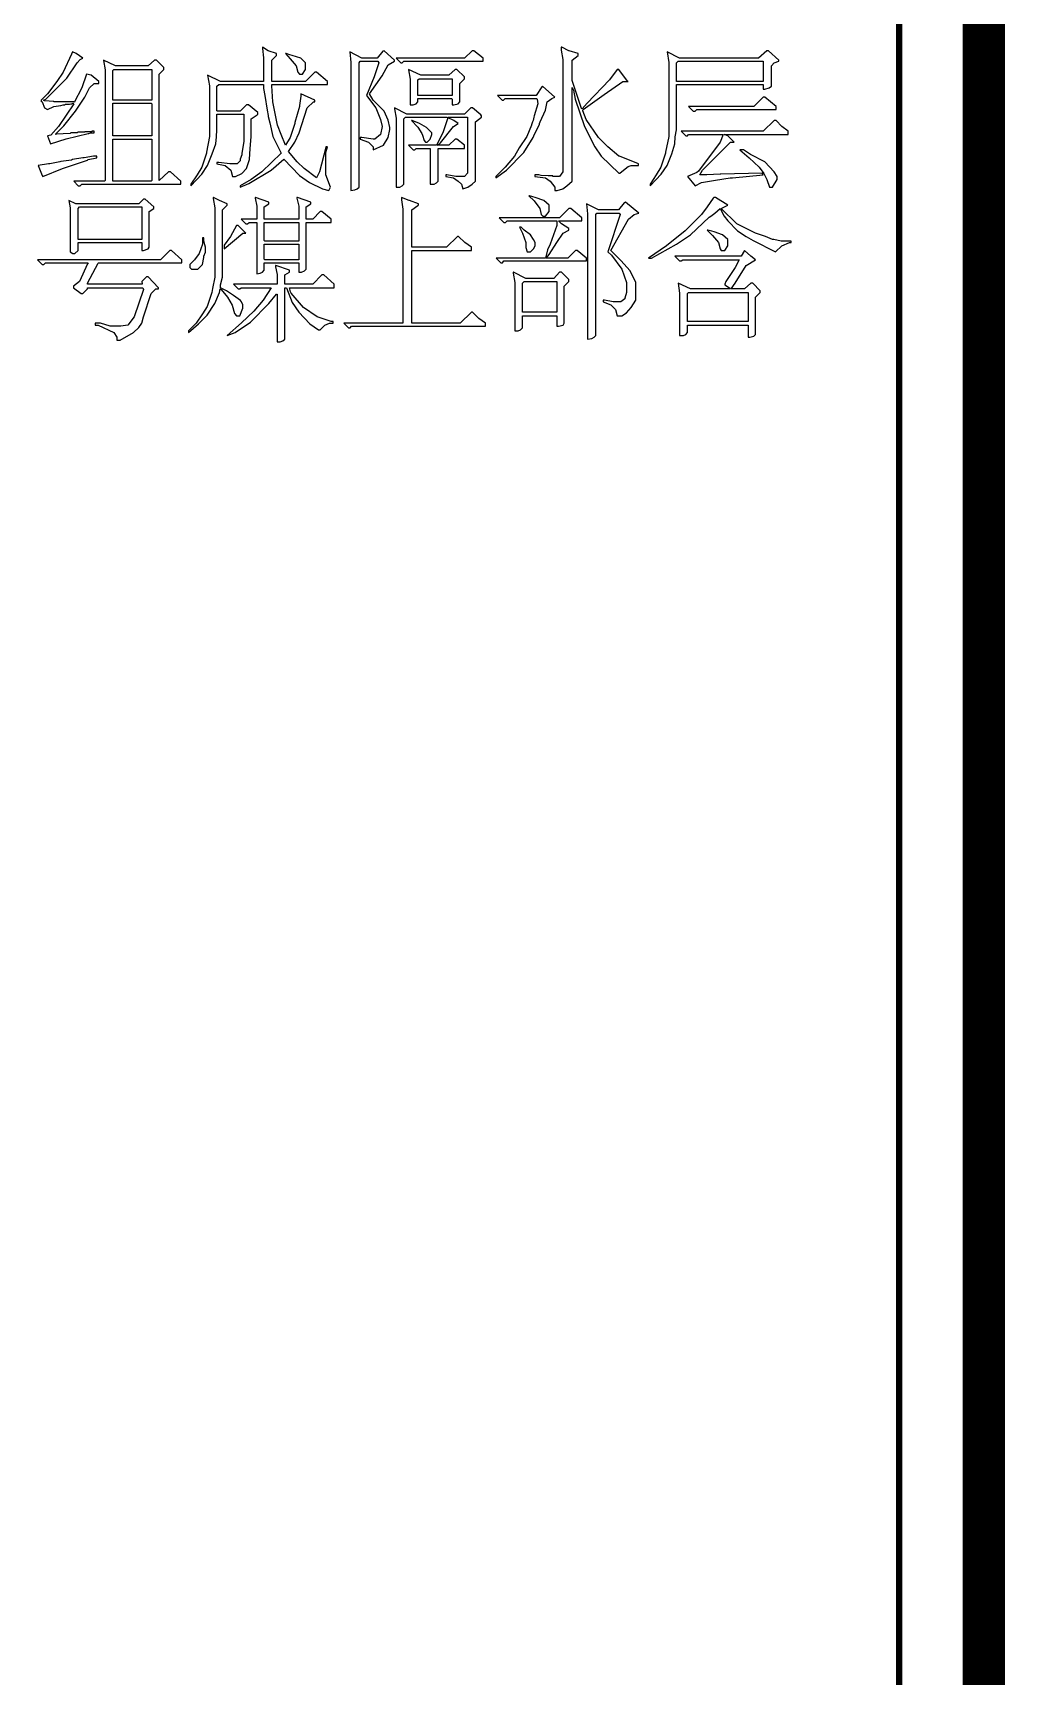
# Model space of a CAD drawing. Extents: x 94 to 452, y -72 to 1042.
# Drawn here: x 428.81 to 451.73, y 115.41 to 154.13 of the extents above; entities that cross this region are included whole.
import ezdxf

# ---------------------------------------------------------------- set-up
doc = ezdxf.new("R2010")
doc.units = 0
doc.header["$MEASUREMENT"] = 0
doc.layers.add('TREE_LAYER', color=7, linetype='Continuous')

msp = doc.modelspace()

# ---------------------------------------------------------------- linework, layer by layer
at = {"layer": 'TREE_LAYER'}
for points, const_width, elevation in [([(451.22612, 995.005583), (451.22612, 11.113007), (451.22612, 10.313007), (451.22612, -71.498816), (94.22612, -71.498816), (94.22612, -69.496695), (94.22612, 9.432416), (94.22612, 10.313007), (94.22612, 11.113007), (94.22612, 13.086307)], 1, 2891.008799), ([(96.22612, 13.086307), (96.22612, 11.113007), (96.22612, 10.313007), (96.22612, 9.432416), (96.22612, 9.432416), (96.22612, -69.496695), (96.22612, -69.498816), (449.22612, -69.498816), (449.22612, -69.498816), (449.22612, 10.313007), (449.22612, 11.113007), (449.22612, 995.005583)], 0.15, 2875.008799)]:
    msp.add_lwpolyline(points, dxfattribs=dict(at, const_width=const_width, elevation=elevation))
at = {"layer": 'TREE_LAYER', "elevation": 1017}
for points in [[(434.221926, 153.789439), (434.221926, 153.789439), (434.221926, 153.761988), (434.249377, 153.54238), (434.249377, 152.979635), (434.249377, 152.979635), (433.23369, 152.979635), (432.93173, 153.130616), (432.972906, 152.883557), (432.972906, 151.689439), (432.904279, 151.318851), (432.904279, 151.2914), (432.794475, 150.961988), (432.684671, 150.783557), (432.53369, 150.563949), (432.53369, 150.522773), (432.794475, 150.797282), (432.93173, 151.003165), (433.041533, 151.277675), (433.123886, 151.511008), (433.137612, 151.675714), (433.151337, 151.84042), (433.151337, 152.211008), (433.165063, 152.211008), (433.768984, 152.211008), (433.78271, 152.211008), (433.78271, 151.56591), (433.741533, 151.2914), (433.741533, 151.250224), (433.700357, 151.154145), (433.700357, 151.112969), (433.63173, 151.044341), (433.453298, 151.044341), (433.192514, 151.071792), (433.151337, 151.071792), (433.151337, 151.044341), (433.343494, 151.003165), (433.480749, 150.893361), (433.521926, 150.74238), (433.590553, 150.74238), (433.741533, 150.811008), (433.851337, 150.934537), (433.919965, 151.14042), (433.93369, 151.401204), (433.961141, 151.675714), (433.961141, 152.101204), (434.098396, 152.197282), (434.112122, 152.211008), (434.112122, 152.252184), (433.892514, 152.430616), (433.851337, 152.430616), (433.700357, 152.279635), (433.165063, 152.279635), (433.151337, 152.293361), (433.151337, 152.869831), (433.192514, 152.911008), (434.249377, 152.911008), (434.249377, 152.897282), (434.249377, 152.814929), (434.276828, 152.650224), (434.33173, 152.307086), (434.359181, 152.183557), (434.359181, 152.156106), (434.400357, 152.005126), (434.468984, 151.689439), (434.661141, 151.2914), (434.2082, 150.852184), (433.961141, 150.673753), (433.700357, 150.522773), (433.700357, 150.495322), (433.906239, 150.577675), (434.427808, 150.893361), (434.729769, 151.154145), (435.100357, 150.769831), (435.33369, 150.605126), (435.635651, 150.454145), (435.786632, 150.412969), (435.827808, 150.495322), (435.718004, 150.783557), (435.718004, 151.305126), (435.759181, 151.44238), (435.718004, 151.44238), (435.718004, 151.428655), (435.567024, 150.852184), (435.498396, 150.714929), (435.210161, 150.934537), (435.045455, 151.085518), (434.839573, 151.332576), (434.990553, 151.552184), (435.086632, 151.771792), (435.278788, 152.361988), (435.429769, 152.499243), (435.45722, 152.499243), (435.45722, 152.54042), (435.127808, 152.6914), (435.127808, 152.636498), (435.100357, 152.41689), (435.100357, 152.389439), (434.990553, 152.018851), (434.990553, 151.9914), (434.880749, 151.661988), (434.770945, 151.483557), (434.661141, 151.730616), (434.578788, 151.950224), (434.468984, 152.499243), (434.441533, 152.883557), (434.441533, 152.911008), (435.759181, 152.911008), (435.759181, 152.979635), (435.498396, 153.199243), (435.45722, 153.199243), (435.237612, 152.979635), (434.441533, 152.979635), (434.441533, 152.979635), (434.441533, 153.487478), (434.551337, 153.597282), (434.551337, 153.638459), (434.359181, 153.707086), (434.221926, 153.789439), (434.221926, 153.789439)], [(441.276138, 153.789439), (441.262412, 153.789439), (441.262412, 153.720812), (441.303588, 153.501204), (441.303588, 150.852184), (441.221236, 150.74238), (441.070255, 150.74238), (441.070255, 150.756106), (440.960451, 150.756106), (440.960451, 150.756106), (440.795745, 150.769831), (440.740843, 150.783557), (440.644765, 150.783557), (440.644765, 150.74238), (440.891824, 150.714929), (441.001628, 150.632576), (441.111432, 150.495322), (441.111432, 150.495322), (441.111432, 150.412969), (441.166334, 150.412969), (441.303588, 150.454145), (441.399667, 150.522773), (441.523196, 150.632576), (441.523196, 152.84238), (441.523196, 152.84238), (441.550647, 152.773753), (441.591824, 152.567871), (441.811432, 151.922773), (442.05849, 151.44238), (442.209471, 151.222773), (442.621236, 150.824733), (442.648687, 150.824733), (442.731039, 150.893361), (442.840843, 150.975714), (442.909471, 151.003165), (443.087902, 151.003165), (443.087902, 151.044341), (443.087902, 151.044341), (442.634961, 151.222773), (442.621236, 151.222773), (442.360451, 151.44238), (442.140843, 151.661988), (441.852608, 152.087478), (441.770255, 152.293361), (441.770255, 152.307086), (441.783981, 152.320812), (442.278098, 152.677675), (442.717314, 152.979635), (442.731039, 152.979635), (442.840843, 152.979635), (442.827118, 152.993361), (442.621236, 153.267871), (442.621236, 153.267871), (442.580059, 153.267871), (442.401628, 153.020812), (441.880059, 152.471792), (441.75653, 152.334537), (441.742804, 152.348263), (441.523196, 153.007086), (441.523196, 153.487478), (441.660451, 153.597282), (441.660451, 153.597282), (441.660451, 153.638459), (441.454569, 153.707086), (441.440843, 153.707086), (441.276138, 153.789439), (441.276138, 153.789439)], [(429.747761, 153.679635), (429.747761, 153.679635), (429.72031, 153.624733), (429.528153, 153.199243), (429.377173, 152.979635), (429.157565, 152.6914), (429.006584, 152.54042), (429.006584, 152.499243), (429.02031, 152.512969), (429.034035, 152.499243), (429.088937, 152.361988), (429.157565, 152.320812), (429.308545, 152.389439), (429.473251, 152.41689), (429.528153, 152.430616), (429.555604, 152.430616), (429.583055, 152.444341), (429.610506, 152.444341), (429.651682, 152.444341), (429.679133, 152.444341), (429.706584, 152.458067), (429.734035, 152.458067), (429.761486, 152.471792), (429.775212, 152.458067), (429.418349, 151.922773), (429.239918, 151.71689), (429.157565, 151.703165), (429.226192, 151.511008), (429.59678, 151.634537), (430.118349, 151.758067), (430.132075, 151.758067), (430.173251, 151.771792), (430.255604, 151.771792), (430.255604, 151.812969), (430.200702, 151.812969), (430.200702, 151.799243), (430.090898, 151.799243), (430.090898, 151.799243), (430.035996, 151.799243), (430.035996, 151.785518), (429.926192, 151.785518), (429.926192, 151.785518), (429.87129, 151.785518), (429.857565, 151.771792), (429.816388, 151.771792), (429.802663, 151.771792), (429.706584, 151.771792), (429.692859, 151.758067), (429.363447, 151.744341), (429.363447, 151.730616), (429.349722, 151.744341), (429.541879, 151.936498), (429.816388, 152.279635), (430.035996, 152.609047), (430.1458, 152.828655), (430.255604, 152.938459), (430.365408, 152.938459), (430.365408, 152.979635), (430.186977, 153.130616), (430.077173, 153.158067), (429.967369, 152.828655), (429.788937, 152.485518), (429.775212, 152.499243), (429.308545, 152.499243), (429.308545, 152.512969), (429.088937, 152.526694), (429.061486, 152.54042), (429.116388, 152.567871), (429.610506, 153.061988), (429.857565, 153.418851), (429.926192, 153.501204), (429.99482, 153.528655), (429.830114, 153.638459), (429.747761, 153.679635), (429.747761, 153.679635)], [(430.475212, 153.487478), (430.475212, 153.487478), (430.475212, 153.473753), (430.516388, 153.254145), (430.516388, 150.646302), (430.502663, 150.632576), (429.775212, 150.632576), (429.885016, 150.522773), (429.926192, 150.522773), (429.967369, 150.563949), (432.300702, 150.563949), (432.300702, 150.632576), (432.053643, 150.852184), (432.012467, 150.852184), (431.792859, 150.646302), (431.792859, 150.646302), (431.792859, 153.158067), (431.902663, 153.267871), (431.902663, 153.309047), (431.724231, 153.487478), (431.683055, 153.487478), (431.532075, 153.350224), (430.763447, 153.350224), (430.475212, 153.487478), (430.475212, 153.487478)], [(434.784671, 153.638459), (434.770945, 153.638459), (434.880749, 153.514929), (435.018004, 153.350224), (435.059181, 153.199243), (435.100357, 153.158067), (435.168984, 153.158067), (435.237612, 153.267871), (435.237612, 153.418851), (435.127808, 153.528655), (434.921926, 153.597282), (434.867024, 153.611008), (434.784671, 153.638459), (434.784671, 153.638459)], [(437.090208, 153.707086), (437.062757, 153.693361), (436.925502, 153.528655), (436.568639, 153.528655), (436.280404, 153.679635), (436.307855, 153.432576), (436.307855, 150.412969), (436.403934, 150.426694), (436.458835, 150.454145), (436.500012, 150.495322), (436.500012, 153.418851), (436.527463, 153.460027), (436.939228, 153.460027), (436.966679, 153.418851), (436.856875, 153.089439), (436.678443, 152.650224), (436.898051, 152.361988), (437.007855, 152.087478), (437.049032, 151.922773), (437.007855, 151.730616), (436.8706, 151.620812), (436.829424, 151.620812), (436.568639, 151.661988), (436.527463, 151.661988), (436.527463, 151.620812), (436.71962, 151.552184), (436.829424, 151.44238), (436.829424, 151.373753), (436.829424, 151.373753), (437.076483, 151.483557), (437.186286, 151.661988), (437.227463, 151.854145), (437.227463, 151.895322), (437.186286, 152.073753), (437.090208, 152.279635), (436.829424, 152.54042), (436.747071, 152.6914), (437.049032, 153.11689), (437.186286, 153.377675), (437.337267, 153.460027), (437.337267, 153.487478), (437.090208, 153.707086), (437.090208, 153.707086)], [(439.203934, 153.707086), (439.162757, 153.707086), (438.984326, 153.528655), (437.378443, 153.528655), (437.488247, 153.418851), (437.515698, 153.418851), (437.556875, 153.460027), (439.423541, 153.460027), (439.423541, 153.528655), (439.203934, 153.707086), (439.203934, 153.707086)], [(446.148341, 153.707086), (446.107165, 153.707086), (445.915008, 153.528655), (444.048341, 153.528655), (443.760106, 153.679635), (443.801283, 153.432576), (443.801283, 151.689439), (443.71893, 151.318851), (443.71893, 151.2914), (443.609126, 150.961988), (443.499322, 150.783557), (443.362067, 150.563949), (443.362067, 150.522773), (443.622851, 150.797282), (443.760106, 151.003165), (443.86991, 151.277675), (443.938538, 151.511008), (443.952263, 151.675714), (443.979714, 151.84042), (443.979714, 152.897282), (443.979714, 152.911008), (446.024812, 152.911008), (446.024812, 152.897282), (446.024812, 152.801204), (446.065989, 152.801204), (446.162067, 152.828655), (446.216969, 152.869831), (446.216969, 153.350224), (446.285596, 153.418851), (446.3954, 153.460027), (446.3954, 153.487478), (446.148341, 153.707086), (446.148341, 153.707086)], [(444.007165, 153.446302), (444.02089, 153.460027), (446.024812, 153.460027), (446.024812, 153.446302), (446.024812, 152.979635), (446.024812, 152.979635), (443.979714, 152.979635), (443.979714, 152.979635), (443.979714, 153.418851), (444.007165, 153.446302), (444.007165, 153.446302)], [(430.722271, 153.267871), (430.735996, 153.267871), (431.600702, 153.267871), (431.614428, 153.267871), (431.614428, 152.54042), (431.600702, 152.54042), (430.69482, 152.54042), (430.69482, 152.54042), (430.69482, 153.24042), (430.722271, 153.267871), (430.722271, 153.267871)], [(437.666679, 153.267871), (437.666679, 153.267871), (437.666679, 153.254145), (437.707855, 153.034537), (437.707855, 152.430616), (437.776483, 152.430616), (437.84511, 152.458067), (437.886286, 152.499243), (437.886286, 152.581596), (438.682365, 152.581596), (438.69609, 152.567871), (438.69609, 152.430616), (438.737267, 152.430616), (438.833345, 152.458067), (438.874522, 152.499243), (438.874522, 152.938459), (438.984326, 153.048263), (438.984326, 153.089439), (438.805894, 153.267871), (438.764718, 153.267871), (438.613737, 153.130616), (437.954914, 153.130616), (437.666679, 153.267871), (437.666679, 153.267871)], [(437.913737, 153.048263), (437.927463, 153.048263), (438.682365, 153.048263), (438.69609, 153.048263), (438.69609, 152.650224), (438.682365, 152.650224), (437.886286, 152.650224), (437.886286, 152.650224), (437.886286, 153.020812), (437.913737, 153.048263), (437.913737, 153.048263)], [(440.823196, 152.869831), (440.809471, 152.856106), (440.672216, 152.650224), (439.766334, 152.650224), (439.876138, 152.54042), (439.903588, 152.54042), (439.944765, 152.581596), (440.685941, 152.581596), (440.699667, 152.567871), (440.713392, 152.458067), (440.631039, 152.169831), (440.617314, 152.14238), (440.603588, 152.060027), (440.589863, 152.032576), (440.562412, 151.963949), (440.562412, 151.950224), (440.452608, 151.689439), (440.274177, 151.414929), (440.164373, 151.222773), (439.944765, 150.961988), (439.725157, 150.74238), (439.725157, 150.714929), (439.972216, 150.893361), (440.383981, 151.305126), (440.603588, 151.661988), (440.617314, 151.703165), (440.754569, 151.977675), (440.754569, 151.9914), (440.768294, 152.032576), (440.891824, 152.307086), (440.933, 152.499243), (441.042804, 152.581596), (441.111432, 152.609047), (440.823196, 152.869831), (440.823196, 152.869831)], [(446.065989, 152.609047), (446.024812, 152.609047), (445.805204, 152.389439), (444.267949, 152.389439), (444.377753, 152.279635), (444.41893, 152.279635), (444.460106, 152.320812), (446.326773, 152.320812), (446.326773, 152.389439), (446.065989, 152.609047), (446.065989, 152.609047)], [(430.69482, 152.458067), (430.69482, 152.471792), (431.600702, 152.471792), (431.614428, 152.458067), (431.614428, 151.703165), (431.600702, 151.703165), (430.69482, 151.703165), (430.69482, 151.703165), (430.69482, 152.458067), (430.69482, 152.458067)], [(437.337267, 152.361988), (437.337267, 152.361988), (437.337267, 152.334537), (437.378443, 152.114929), (437.378443, 150.495322), (437.460796, 150.495322), (437.515698, 150.522773), (437.556875, 150.563949), (437.556875, 152.101204), (437.598051, 152.14238), (438.572561, 152.14238), (438.586286, 152.128655), (438.586286, 152.101204), (438.476483, 151.771792), (438.325502, 151.483557), (437.666679, 151.483557), (437.776483, 151.373753), (437.817659, 151.373753), (437.84511, 151.401204), (438.174522, 151.401204), (438.174522, 151.401204), (438.174522, 150.563949), (438.2706, 150.563949), (438.325502, 150.5914), (438.366679, 150.632576), (438.366679, 151.401204), (438.366679, 151.401204), (438.984326, 151.401204), (438.984326, 151.483557), (438.805894, 151.620812), (438.764718, 151.620812), (438.613737, 151.483557), (438.339228, 151.483557), (438.339228, 151.483557), (438.39413, 151.511008), (438.421581, 151.538459), (438.723541, 151.922773), (438.833345, 151.9914), (438.737267, 152.060027), (438.600012, 152.128655), (438.600012, 152.14238), (439.052953, 152.14238), (439.052953, 152.128655), (439.052953, 150.824733), (438.984326, 150.74238), (438.778443, 150.74238), (438.572561, 150.783557), (438.54511, 150.783557), (438.54511, 150.74238), (438.723541, 150.714929), (438.833345, 150.632576), (438.915698, 150.563949), (438.943149, 150.454145), (439.066679, 150.495322), (439.162757, 150.563949), (439.24511, 150.632576), (439.24511, 152.032576), (439.382365, 152.14238), (439.382365, 152.169831), (439.368639, 152.197282), (439.176483, 152.361988), (439.135306, 152.361988), (438.984326, 152.211008), (437.625502, 152.211008), (437.337267, 152.361988), (437.337267, 152.361988)], [(437.749032, 152.060027), (437.735306, 152.060027), (437.886286, 151.909047), (437.982365, 151.758067), (437.99609, 151.71689), (438.037267, 151.593361), (438.064718, 151.552184), (438.105894, 151.552184), (438.174522, 151.620812), (438.215698, 151.730616), (438.215698, 151.771792), (438.092169, 151.895322), (437.927463, 151.9914), (437.749032, 152.060027), (437.749032, 152.060027)], [(446.326773, 152.060027), (446.285596, 152.060027), (446.024812, 151.812969), (444.089518, 151.812969), (444.199322, 151.703165), (444.240498, 151.703165), (444.267949, 151.730616), (445.077753, 151.730616), (445.077753, 151.730616), (445.009126, 151.552184), (444.501283, 150.86591), (444.460106, 150.838459), (444.240498, 150.74238), (444.41893, 150.522773), (444.56991, 150.605126), (444.899322, 150.660027), (445.242459, 150.714929), (445.297361, 150.714929), (446.024812, 150.783557), (445.997361, 150.824733), (445.022851, 150.797282), (445.009126, 150.797282), (444.69344, 150.783557), (444.69344, 150.783557), (444.542459, 150.783557), (444.528734, 150.783557), (444.597361, 150.893361), (445.256185, 151.552184), (445.338538, 151.552184), (445.187557, 151.703165), (445.105204, 151.730616), (445.105204, 151.730616), (445.105204, 151.730616), (446.615008, 151.730616), (446.615008, 151.812969), (446.464028, 151.922773), (446.326773, 152.060027), (446.326773, 152.060027)], [(430.69482, 151.620812), (430.69482, 151.620812), (431.600702, 151.620812), (431.614428, 151.620812), (431.614428, 150.646302), (431.600702, 150.632576), (430.69482, 150.632576), (430.69482, 150.646302), (430.69482, 151.620812), (430.69482, 151.620812)], [(430.324231, 151.222773), (430.241879, 151.222773), (430.022271, 151.181596), (429.99482, 151.181596), (429.747761, 151.14042), (429.72031, 151.126694), (429.473251, 151.099243), (429.4458, 151.085518), (429.212467, 151.044341), (429.185016, 151.044341), (428.937957, 151.003165), (428.937957, 151.003165), (429.034035, 150.769831), (429.047761, 150.74238), (429.514428, 150.934537), (430.104624, 151.126694), (430.118349, 151.14042), (430.324231, 151.181596), (430.324231, 151.222773), (430.324231, 151.222773)], [(445.558145, 151.373753), (445.475792, 151.373753), (445.6954, 151.181596), (445.928734, 150.961988), (446.038538, 150.811008), (446.107165, 150.673753), (446.175792, 150.495322), (446.24442, 150.495322), (446.354224, 150.673753), (446.354224, 150.74238), (446.285596, 150.852184), (446.065989, 151.085518), (445.722851, 151.263949), (445.558145, 151.373753), (445.558145, 151.373753)], [(433.074184, 150.248263), (433.060458, 150.248263), (433.060458, 150.220812), (433.101635, 150.001204), (433.101635, 148.367871), (433.046733, 148.107086), (433.033007, 148.011008), (432.923203, 147.681596), (432.8134, 147.503165), (432.662419, 147.283557), (432.483988, 147.105126), (432.483988, 147.063949), (432.717321, 147.269831), (432.923203, 147.475714), (433.101635, 147.750224), (433.211439, 148.011008), (433.225164, 148.093361), (433.252615, 148.079635), (433.403596, 147.901204), (433.5134, 147.709047), (433.568302, 147.51689), (433.609478, 147.461988), (433.691831, 147.461988), (433.760458, 147.64042), (433.760458, 147.722773), (433.733007, 147.7914), (433.705556, 147.818851), (433.540851, 147.94238), (433.376145, 148.052184), (433.23889, 148.120812), (433.23889, 148.189439), (433.280066, 148.367871), (433.280066, 149.960027), (433.38987, 150.069831), (433.38987, 150.097282), (433.211439, 150.179635), (433.074184, 150.248263), (433.074184, 150.248263)], [(434.062419, 150.248263), (434.048694, 150.248263), (434.048694, 150.234537), (434.08987, 150.04238), (434.08987, 149.74042), (434.08987, 149.74042), (433.719282, 149.74042), (433.829086, 149.630616), (433.870262, 149.630616), (433.911439, 149.658067), (434.08987, 149.658067), (434.08987, 149.658067), (434.08987, 148.450224), (434.172223, 148.463949), (434.227125, 148.4914), (434.268302, 148.532576), (434.268302, 148.711008), (434.282027, 148.711008), (435.078105, 148.711008), (435.078105, 148.711008), (435.078105, 148.4914), (435.146733, 148.4914), (435.21536, 148.518851), (435.256537, 148.560027), (435.256537, 149.658067), (435.270262, 149.658067), (435.846733, 149.658067), (435.846733, 149.74042), (435.627125, 149.918851), (435.585949, 149.918851), (435.407517, 149.74042), (435.270262, 149.74042), (435.256537, 149.74042), (435.256537, 150.028655), (435.366341, 150.097282), (435.366341, 150.138459), (435.050654, 150.248263), (435.036929, 150.248263), (435.036929, 150.234537), (435.078105, 150.04238), (435.078105, 149.74042), (435.078105, 149.74042), (434.282027, 149.74042), (434.268302, 149.74042), (434.268302, 150.028655), (434.378105, 150.097282), (434.378105, 150.138459), (434.062419, 150.248263), (434.062419, 150.248263)], [(437.500864, 150.248263), (437.500864, 150.248263), (437.500864, 150.193361), (437.528315, 149.973753), (437.528315, 147.283557), (437.528315, 147.283557), (436.14204, 147.283557), (436.251844, 147.173753), (436.293021, 147.173753), (436.320472, 147.214929), (439.477334, 147.214929), (439.477334, 147.283557), (439.326354, 147.393361), (439.175374, 147.544341), (439.147923, 147.544341), (438.887138, 147.283557), (437.761648, 147.283557), (437.747923, 147.283557), (437.747923, 148.999243), (437.761648, 148.999243), (439.147923, 148.999243), (439.147923, 149.081596), (438.996942, 149.1914), (438.845962, 149.328655), (438.818511, 149.328655), (438.557727, 149.081596), (437.761648, 149.081596), (437.747923, 149.081596), (437.747923, 149.960027), (437.885178, 150.056106), (437.898903, 150.069831), (437.898903, 150.097282), (437.693021, 150.179635), (437.679295, 150.179635), (437.500864, 150.248263), (437.500864, 150.248263)], [(440.513818, 150.289439), (440.500093, 150.289439), (440.623622, 150.16591), (440.760877, 149.987478), (440.788328, 149.850224), (440.829505, 149.809047), (440.898132, 149.809047), (440.980485, 149.918851), (440.980485, 150.069831), (440.856956, 150.179635), (440.651073, 150.248263), (440.596171, 150.261988), (440.513818, 150.289439), (440.513818, 150.289439)], [(444.899322, 150.248263), (444.858145, 150.248263), (444.84442, 150.234537), (444.707165, 150.028655), (444.56991, 149.850224), (444.185596, 149.46591), (443.746381, 149.109047), (443.32089, 148.820812), (443.389518, 148.820812), (443.787557, 149.04042), (443.979714, 149.150224), (444.309126, 149.369831), (444.748341, 149.781596), (444.789518, 149.809047), (444.885596, 149.877675), (445.009126, 149.987478), (445.105204, 149.809047), (445.187557, 149.699243), (445.42089, 149.46591), (445.626773, 149.328655), (445.791479, 149.232576), (446.313047, 148.971792), (446.464028, 149.109047), (446.642459, 149.1914), (446.683636, 149.1914), (446.683636, 149.218851), (446.450302, 149.218851), (446.271871, 149.260027), (446.24442, 149.260027), (446.079714, 149.328655), (445.846381, 149.411008), (445.407165, 149.630616), (445.036577, 149.987478), (445.187557, 150.069831), (444.899322, 150.248263), (444.899322, 150.248263)], [(431.461229, 150.207086), (431.420053, 150.207086), (431.310249, 150.097282), (429.827896, 150.097282), (429.66319, 150.179635), (429.690641, 150.001204), (429.690641, 148.971792), (429.759269, 148.930616), (429.800445, 148.930616), (429.882798, 148.999243), (429.882798, 149.177675), (429.882798, 149.1914), (431.378876, 149.1914), (431.378876, 149.177675), (431.378876, 148.999243), (431.420053, 148.999243), (431.529857, 149.04042), (431.557308, 149.081596), (431.557308, 149.918851), (431.667112, 149.987478), (431.667112, 150.028655), (431.461229, 150.207086), (431.461229, 150.207086)], [(429.910249, 150.028655), (429.910249, 150.028655), (431.378876, 150.028655), (431.378876, 150.028655), (431.378876, 149.260027), (431.378876, 149.260027), (429.882798, 149.260027), (429.882798, 149.260027), (429.882798, 149.987478), (429.910249, 150.028655), (429.910249, 150.028655)], [(441.488328, 149.987478), (441.447152, 149.987478), (441.227544, 149.767871), (439.800093, 149.767871), (439.909897, 149.658067), (439.951073, 149.658067), (439.99225, 149.699243), (441.158916, 149.699243), (441.158916, 149.699243), (441.158916, 149.589439), (441.007936, 149.150224), (440.939309, 149.012969), (440.898132, 148.820812), (439.731465, 148.820812), (439.841269, 148.711008), (439.882446, 148.711008), (439.909897, 148.752184), (441.858916, 148.752184), (441.858916, 148.820812), (441.639309, 148.999243), (441.598132, 148.999243), (441.419701, 148.820812), (440.911858, 148.820812), (440.911858, 148.820812), (440.980485, 148.903165), (441.158916, 149.1914), (441.309897, 149.411008), (441.447152, 149.479635), (441.447152, 149.520812), (441.26872, 149.630616), (441.200093, 149.699243), (441.200093, 149.699243), (441.749112, 149.699243), (441.749112, 149.767871), (441.488328, 149.987478), (441.488328, 149.987478)], [(442.778524, 150.138459), (442.751073, 150.124733), (442.613818, 149.960027), (442.147152, 149.960027), (441.858916, 150.097282), (441.886367, 149.863949), (441.886367, 146.912969), (441.982446, 146.926694), (442.037348, 146.954145), (442.078524, 146.995322), (442.078524, 149.850224), (442.105975, 149.877675), (442.627544, 149.877675), (442.654995, 149.850224), (442.36676, 148.971792), (442.449112, 148.889439), (442.696171, 148.560027), (442.805975, 148.244341), (442.805975, 148.011008), (442.764799, 147.873753), (442.764799, 147.860027), (442.66872, 147.7914), (442.490289, 147.7914), (442.284407, 147.832576), (442.256956, 147.832576), (442.256956, 147.7914), (442.435387, 147.722773), (442.545191, 147.612969), (442.586367, 147.461988), (442.696171, 147.461988), (442.805975, 147.530616), (442.915779, 147.654145), (443.025583, 147.832576), (443.025583, 148.244341), (442.888328, 148.518851), (442.66872, 148.76591), (442.435387, 148.999243), (442.847152, 149.74042), (442.984407, 149.850224), (443.094211, 149.877675), (442.778524, 150.138459), (442.778524, 150.138459)], [(433.650654, 149.589439), (433.609478, 149.589439), (433.472223, 149.328655), (433.321243, 149.122773), (433.321243, 149.04042), (433.760458, 149.411008), (433.829086, 149.411008), (433.650654, 149.589439), (433.650654, 149.589439)], [(434.268302, 149.658067), (434.282027, 149.658067), (435.078105, 149.658067), (435.078105, 149.658067), (435.078105, 149.232576), (435.078105, 149.218851), (434.282027, 149.218851), (434.268302, 149.232576), (434.268302, 149.658067), (434.268302, 149.658067)], [(440.321661, 149.548263), (440.280485, 149.548263), (440.349112, 149.411008), (440.431465, 149.1914), (440.431465, 149.067871), (440.458916, 148.971792), (440.458916, 148.971792), (440.541269, 148.971792), (440.609897, 149.04042), (440.651073, 149.109047), (440.651073, 149.1914), (440.609897, 149.260027), (440.541269, 149.369831), (440.390289, 149.479635), (440.321661, 149.548263), (440.321661, 149.548263)], [(444.72089, 149.479635), (444.707165, 149.479635), (444.830694, 149.356106), (444.967949, 149.1914), (445.009126, 149.04042), (445.036577, 148.999243), (445.11893, 148.999243), (445.187557, 149.109047), (445.187557, 149.260027), (445.064028, 149.369831), (444.871871, 149.438459), (444.816969, 149.452184), (444.72089, 149.479635), (444.72089, 149.479635)], [(432.840851, 149.301204), (432.8134, 149.301204), (432.8134, 149.150224), (432.731047, 148.930616), (432.621243, 148.779635), (432.511439, 148.669831), (432.511439, 148.601204), (432.552615, 148.560027), (432.703596, 148.560027), (432.8134, 148.669831), (432.840851, 148.834537), (432.840851, 148.861988), (432.882027, 148.958067), (432.882027, 149.081596), (432.840851, 149.218851), (432.840851, 149.301204), (432.840851, 149.301204)], [(434.268302, 149.150224), (434.282027, 149.150224), (435.078105, 149.150224), (435.078105, 149.150224), (435.078105, 148.793361), (435.078105, 148.779635), (434.282027, 148.779635), (434.268302, 148.793361), (434.268302, 149.150224), (434.268302, 149.150224)], [(432.078876, 148.999243), (432.0377, 148.999243), (431.818092, 148.779635), (428.922014, 148.779635), (429.031818, 148.669831), (429.072994, 148.669831), (429.114171, 148.711008), (430.116131, 148.711008), (430.116131, 148.711008), (430.102406, 148.683557), (429.910249, 148.271792), (429.772994, 148.161988), (429.772994, 148.120812), (429.951425, 147.983557), (429.992602, 147.983557), (430.102406, 148.093361), (430.102406, 148.120812), (431.406327, 148.120812), (431.420053, 148.079635), (431.200445, 147.434537), (431.049465, 147.24238), (430.884759, 147.214929), (430.6377, 147.214929), (430.404367, 147.283557), (430.280837, 147.283557), (430.280837, 147.24238), (430.349465, 147.24238), (430.720053, 147.063949), (430.78868, 146.954145), (430.78868, 146.885518), (430.871033, 146.885518), (431.18672, 147.063949), (431.310249, 147.187478), (431.378876, 147.283557), (431.420053, 147.434537), (431.598484, 147.983557), (431.708288, 148.093361), (431.776916, 148.093361), (431.776916, 148.120812), (431.529857, 148.381596), (431.48868, 148.381596), (431.378876, 148.271792), (431.392602, 148.21689), (431.392602, 148.203165), (430.102406, 148.203165), (430.102406, 148.230616), (430.349465, 148.697282), (430.36319, 148.711008), (432.325935, 148.711008), (432.325935, 148.779635), (432.078876, 148.999243), (432.078876, 148.999243)], [(445.585596, 148.999243), (445.503243, 148.861988), (443.938538, 148.861988), (444.048341, 148.752184), (444.089518, 148.752184), (444.130694, 148.779635), (445.462067, 148.779635), (445.462067, 148.779635), (445.365989, 148.601204), (445.146381, 148.271792), (445.11893, 148.203165), (445.11893, 148.189439), (445.228734, 148.120812), (445.256185, 148.093361), (445.256185, 148.093361), (444.309126, 148.093361), (444.02089, 148.230616), (444.048341, 147.997282), (444.048341, 146.995322), (444.14442, 146.995322), (444.199322, 147.022773), (444.240498, 147.063949), (444.240498, 147.24238), (444.240498, 147.24238), (445.654224, 147.24238), (445.667949, 147.24238), (445.667949, 146.954145), (445.709126, 146.954145), (445.805204, 146.981596), (445.846381, 147.022773), (445.846381, 147.901204), (445.956185, 148.011008), (445.956185, 148.052184), (445.777753, 148.230616), (445.736577, 148.230616), (445.585596, 148.093361), (445.26991, 148.093361), (445.26991, 148.093361), (445.365989, 148.230616), (445.626773, 148.64238), (445.846381, 148.779635), (445.736577, 148.861988), (445.585596, 148.999243), (445.585596, 148.999243)], [(434.542811, 148.64238), (434.529086, 148.64238), (434.529086, 148.614929), (434.570262, 148.436498), (434.570262, 148.203165), (434.556537, 148.203165), (433.540851, 148.203165), (433.650654, 148.093361), (433.691831, 148.093361), (433.719282, 148.120812), (434.419282, 148.120812), (434.433007, 148.120812), (434.240851, 147.832576), (434.021243, 147.571792), (433.733007, 147.297282), (433.38987, 146.995322), (433.582027, 147.063949), (433.93889, 147.311008), (434.378105, 147.750224), (434.556537, 147.969831), (434.570262, 147.969831), (434.570262, 146.844341), (434.63889, 146.844341), (434.707517, 146.871792), (434.748694, 146.912969), (434.748694, 148.120812), (434.748694, 148.120812), (434.776145, 148.120812), (434.78987, 148.120812), (434.927125, 147.777675), (435.078105, 147.544341), (435.33889, 147.269831), (435.544772, 147.132576), (435.585949, 147.132576), (435.695752, 147.24238), (435.805556, 147.283557), (435.887909, 147.283557), (435.887909, 147.324733), (435.846733, 147.324733), (435.517321, 147.434537), (435.187909, 147.654145), (434.899674, 147.997282), (434.885949, 148.024733), (434.858498, 148.120812), (434.858498, 148.120812), (435.91536, 148.120812), (435.91536, 148.203165), (435.668302, 148.422773), (435.627125, 148.422773), (435.407517, 148.203165), (434.748694, 148.203165), (434.748694, 148.203165), (434.748694, 148.422773), (434.858498, 148.4914), (434.858498, 148.532576), (434.542811, 148.64238), (434.542811, 148.64238)], [(440.14323, 148.4914), (440.129505, 148.4914), (440.129505, 148.463949), (440.170681, 148.244341), (440.170681, 147.105126), (440.253034, 147.105126), (440.307936, 147.132576), (440.349112, 147.173753), (440.349112, 147.461988), (440.362838, 147.461988), (441.158916, 147.461988), (441.158916, 147.461988), (441.158916, 147.214929), (441.200093, 147.214929), (441.309897, 147.24238), (441.337348, 147.283557), (441.337348, 148.161988), (441.447152, 148.271792), (441.447152, 148.312969), (441.26872, 148.4914), (441.227544, 148.4914), (441.090289, 148.34042), (440.431465, 148.34042), (440.14323, 148.4914), (440.14323, 148.4914)], [(440.390289, 148.271792), (440.390289, 148.271792), (441.158916, 148.271792), (441.158916, 148.271792), (441.158916, 147.544341), (441.158916, 147.544341), (440.362838, 147.544341), (440.349112, 147.544341), (440.349112, 148.230616), (440.390289, 148.271792), (440.390289, 148.271792)], [(444.267949, 148.011008), (444.267949, 148.011008), (445.654224, 148.011008), (445.667949, 148.011008), (445.667949, 147.324733), (445.654224, 147.324733), (444.240498, 147.324733), (444.240498, 147.324733), (444.240498, 147.983557), (444.267949, 148.011008), (444.267949, 148.011008)]]:
    msp.add_lwpolyline(points, dxfattribs=at)

doc.saveas('drawing.dxf')
